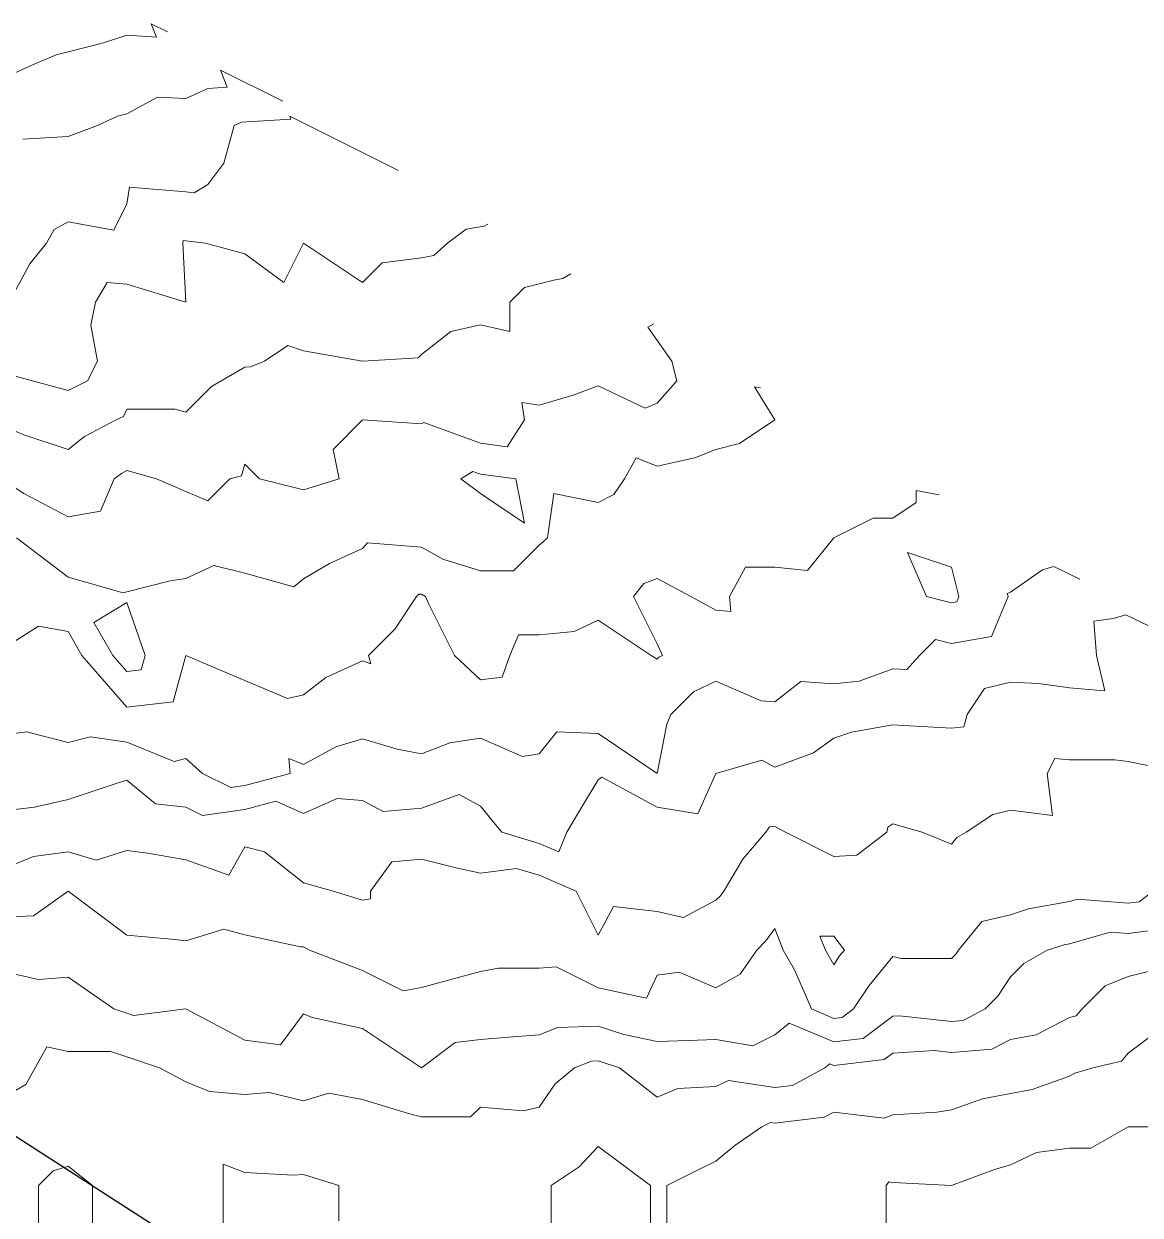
# Model space of a CAD drawing. Extents: x 532589 to 538856, y 6045658 to 6049082.
# Drawn here: x 537250.7 to 537628, y 6048514.4 to 6048917.1 of the extents above; entities that cross this region are included whole.
import ezdxf

# ---------------------------------------------------------------- set-up
doc = ezdxf.new("R2010")
doc.units = 0
doc.header["$LTSCALE"] = 5
doc.layers.add('C-TOPO-MAJR', color=7, linetype='Continuous', lineweight=15, true_color=0xd3aa5f)
doc.layers.add('C-TOPO-MINR', color=7, linetype='Continuous', lineweight=13, true_color=0xe9d5af)
doc.layers.add('F-RW', color=190, linetype='Continuous')

msp = doc.modelspace()

# ---------------------------------------------------------------- linework, layer by layer
at = {"layer": 'C-TOPO-MAJR', "color": 9, "true_color": 0xbfbfbf, "flags": 128}
for points, elevation in [([(537245.679, 6048780.382), (537250.659, 6048778.249), (537265.588, 6048773.274), (537271.188, 6048777.628), (537281.874, 6048783.229), (537284.288, 6048784.436), (537285.496, 6048786.85), (537301.782, 6048786.85), (537305.404, 6048785.885), (537314.032, 6048794.509), (537325.312, 6048801.039), (537327.305, 6048801.144), (537331.955, 6048803.137), (537339.914, 6048808.444), (537345.221, 6048806.598), (537365.129, 6048803.137), (537383.93, 6048804.244), (537385.037, 6048805.35), (537394.992, 6048813.091), (537404.946, 6048815.39), (537414.9, 6048813.091), (537414.9, 6048823.045), (537419.879, 6048828.021), (537429.83, 6048830.511), (537432.814, 6048831.011), (537435.51, 6048832.578)], 4260), ([(537245.679, 6048651.337), (537254.21, 6048652.401), (537265.588, 6048654.928), (537282.174, 6048660.457), (537285.496, 6048661.435), (537295.131, 6048653.505), (537305.404, 6048652.403), (537311.092, 6048649.558), (537325.312, 6048651.59), (537335.82, 6048654.378), (537345.221, 6048650.242), (537356.598, 6048655.248), (537365.129, 6048654.591), (537372.097, 6048650.839), (537385.037, 6048652.016), (537397.838, 6048656.671), (537404.946, 6048652.717), (537408.926, 6048647.851), (537412.182, 6048643.87), (537424.854, 6048640.103), (537431.49, 6048637.234), (537434.144, 6048643.87), (537438.125, 6048650.508), (537444.762, 6048661.565), (537446.008, 6048662.533), (537464.671, 6048652.403), (537478.4, 6048650.05), (537484.579, 6048663.779), (537500.06, 6048668.206), (537504.487, 6048665.876), (537517.503, 6048670.672), (537524.396, 6048675.725), (537530.368, 6048677.715), (537544.304, 6048680.171), (537548.04, 6048679.951), (537564.212, 6048679.005), (537568.401, 6048679.498), (537569.52, 6048683.687), (537575.362, 6048692.445), (537584.121, 6048694.634), (537593.554, 6048694.162), (537604.029, 6048692.735), (537615.973, 6048691.652), (537613.217, 6048703.595), (537612.322, 6048715.21), (537618.775, 6048716.131), (537623.126, 6048717.408), (537646.578, 6048705.937)], 4265), ([(537467.992, 6048504.512), (537467.992, 6048521.099), (537467.992, 6048524.42), (537479.05, 6048529.949), (537484.579, 6048532.714), (537490.913, 6048537.994), (537500.06, 6048544.329), (537503.064, 6048545.752), (537504.487, 6048545.536), (537521.167, 6048547.557), (537524.396, 6048549.306), (537541.458, 6048547.175), (537544.304, 6048548.314), (537559.237, 6048549.304), (537564.212, 6048550.016), (537574.688, 6048553.762), (537584.121, 6048555.528), (537591.456, 6048556.902), (537604.029, 6048561.391), (537605.84, 6048562.426), (537611.992, 6048564.237), (537621.638, 6048566.536), (537623.937, 6048569.217), (537632.471, 6048575.612)], 4270), ([(537428.838, 6048504.512), (537428.838, 6048520.436), (537428.838, 6048524.42), (537438.39, 6048530.792), (537444.762, 6048537.696), (537462.457, 6048524.42), (537462.457, 6048506.726)], 4270), ([(537255.633, 6048504.512), (537255.633, 6048514.466), (537255.633, 6048524.42), (537260.612, 6048529.396), (537265.588, 6048531.056), (537273.881, 6048524.42), (537273.881, 6048516.127), (537273.881, 6048504.512)], 4270), ([(537318.076, 6048511.748), (537318.076, 6048524.42), (537318.076, 6048531.657), (537325.312, 6048528.842), (537341.705, 6048527.936), (537345.221, 6048528.156), (537357.166, 6048524.42), (537357.166, 6048512.475)], 4270)]:
    msp.add_lwpolyline(points, dxfattribs=dict(at, elevation=elevation))
at = {"layer": 'C-TOPO-MINR', "color": 254, "true_color": 0xd9d9d9, "flags": 128}
for points, elevation in [([(537247.776, 6048900.582), (537252.318, 6048902.679), (537261.607, 6048906.659), (537265.588, 6048907.655), (537277.53, 6048910.644), (537285.496, 6048913.298), (537295.448, 6048912.634), (537293.693, 6048917.122), (537299.157, 6048914.39)], 4256), ([(537250.364, 6048878.085), (537265.588, 6048879.038), (537268.302, 6048880.055), (537275.544, 6048882.77), (537282.353, 6048885.913), (537285.496, 6048886.752), (537295.881, 6048892.293), (537305.404, 6048891.896), (537312.798, 6048895.285), (537319.392, 6048895.685), (537317.114, 6048901.508), (537338.192, 6048890.969)], 4257), ([(537245.683, 6048823.045), (537252.646, 6048835.987), (537258.345, 6048842.954), (537260.903, 6048847.638), (537265.588, 6048850.197), (537281.071, 6048847.378), (537285.496, 6048856.237), (537286.398, 6048861.959), (537305.404, 6048860.374), (537308.247, 6048860.019), (537312.866, 6048862.862), (537318.2, 6048869.975), (537321.693, 6048882.77), (537324.175, 6048883.908), (537340.915, 6048884.923), (537340.535, 6048885.894), (537377.228, 6048867.548)], 4258), ([(537245.679, 6048798.612), (537251.902, 6048796.915), (537265.588, 6048793.182), (537272.223, 6048796.501), (537275.543, 6048803.137), (537273.332, 6048815.301), (537274.879, 6048823.045), (537278.859, 6048829.682), (537285.496, 6048829.171), (537305.401, 6048823.045), (537305.404, 6048823.042), (537305.406, 6048823.044), (537305.407, 6048823.045), (537305.404, 6048823.07), (537304.357, 6048842.954), (537304.499, 6048843.858), (537305.404, 6048843.783), (537312.046, 6048842.954), (537325.312, 6048839.339), (537338.579, 6048829.687), (537345.221, 6048842.929), (537345.229, 6048842.945), (537365.129, 6048829.683), (537371.767, 6048836.316), (537385.037, 6048837.977), (537389.228, 6048838.763), (537393.887, 6048842.954), (537400.207, 6048847.692), (537406.27, 6048848.707), (537407.469, 6048849.403)], 4259), ([(537245.679, 6048761.661), (537250.657, 6048758.342), (537265.588, 6048750.44), (537276.537, 6048752.371), (537281.231, 6048763.32), (537283.631, 6048765.185), (537285.496, 6048766.163), (537295.444, 6048763.32), (537305.404, 6048759.052), (537312.872, 6048755.852), (537320.329, 6048763.32), (537324.262, 6048764.37), (537325.312, 6048768.303), (537330.296, 6048763.32), (537345.221, 6048759.586), (537348.066, 6048760.475), (537357.176, 6048763.32), (537355.184, 6048773.265), (537365.117, 6048783.229), (537365.128, 6048783.23), (537365.129, 6048783.23), (537365.153, 6048783.229), (537385.037, 6048781.902), (537385.867, 6048782.399), (537404.946, 6048775.369), (537413.995, 6048774.179), (537419.877, 6048783.229), (537418.998, 6048789.085), (537424.854, 6048788.205), (537436.34, 6048791.651), (537444.762, 6048794.754), (537460.694, 6048787.205), (537464.671, 6048788.913), (537471.305, 6048796.502), (537469.647, 6048803.137), (537461.607, 6048814.623), (537463.551, 6048815.753)], 4261), ([(537248.166, 6048743.412), (537265.588, 6048730.138), (537284.172, 6048724.828), (537285.496, 6048725.158), (537300.096, 6048728.812), (537305.404, 6048729.629), (537314.835, 6048733.982), (537325.312, 6048731.467), (537341.903, 6048726.821), (537345.221, 6048729.476), (537353.93, 6048734.703), (537365.129, 6048739.793), (537366.86, 6048741.681), (537385.037, 6048740.225), (537392.28, 6048736.169), (537404.946, 6048732.211), (537416.146, 6048732.211), (537424.854, 6048740.926), (537426.18, 6048742.086), (537427.694, 6048743.412), (537429.829, 6048758.345), (537444.762, 6048755.357), (537450.072, 6048758.01), (537453.611, 6048763.32), (537457.56, 6048770.431), (537464.671, 6048767.648), (537477.47, 6048770.43), (537484.579, 6048773.274), (537492.543, 6048775.264), (537504.483, 6048783.229), (537504.478, 6048783.238), (537497.567, 6048794.478), (537499.668, 6048794.084)], 4262), ([(537416.891, 6048763.32), (537404.946, 6048764.892), (537402.458, 6048765.808), (537398.309, 6048763.32), (537404.946, 6048758.344), (537419.882, 6048748.384), (537416.891, 6048763.32)], 4262), ([(537245.679, 6048707.215), (537255.633, 6048713.55), (537265.588, 6048711.739), (537270.303, 6048703.595), (537285.496, 6048686.101), (537301.1, 6048687.991), (537305.404, 6048703.589), (537305.409, 6048703.591), (537325.312, 6048695.215), (537339.79, 6048689.118), (537345.221, 6048690.322), (537352.688, 6048696.129), (537365.129, 6048701.79), (537367.968, 6048700.757), (537367.115, 6048703.595), (537376.079, 6048712.554), (537383.381, 6048723.504), (537384.173, 6048724.368), (537385.037, 6048724.299), (537386.457, 6048723.504), (537387.524, 6048721.017), (537396.238, 6048703.595), (537404.946, 6048695.4), (537412.28, 6048696.261), (537414.899, 6048703.595), (537417.888, 6048710.561), (537424.854, 6048710.561), (537436.619, 6048711.739), (537444.762, 6048715.539), (537462.685, 6048703.595), (537464.671, 6048702.427), (537465.255, 6048703.011), (537466.476, 6048703.595), (537464.671, 6048707.567), (537456.707, 6048723.504), (537460.245, 6048727.929), (537464.671, 6048729.631), (537476.05, 6048723.504), (537484.579, 6048718.911), (537489.555, 6048718.528), (537489.172, 6048723.504), (537494.533, 6048733.458), (537504.487, 6048733.458), (537515.548, 6048732.351), (537524.396, 6048743.406), (537524.408, 6048743.4), (537524.444, 6048743.412), (537537.671, 6048750.045), (537544.304, 6048750.045), (537552.263, 6048755.362), (537552.263, 6048759.341), (537559.993, 6048757.889)], 4263), ([(537565.969, 6048721.747), (537566.7, 6048723.504), (537564.212, 6048733.456), (537549.277, 6048738.439), (537555.683, 6048723.504), (537564.212, 6048721.444), (537565.969, 6048721.747)], 4263), ([(537245.679, 6048677.052), (537251.535, 6048677.831), (537265.588, 6048674.165), (537273.139, 6048676.135), (537285.496, 6048674.318), (537301.42, 6048667.763), (537305.404, 6048668.758), (537311.095, 6048663.779), (537320.573, 6048659.039), (537325.312, 6048659.716), (537340.624, 6048663.779), (537340.241, 6048668.759), (537345.221, 6048666.766), (537356.138, 6048672.77), (537365.129, 6048675.393), (537376.84, 6048671.976), (537385.037, 6048670.414), (537394.649, 6048674.076), (537404.946, 6048675.725), (537419.163, 6048669.47), (537424.854, 6048670.416), (537430.755, 6048677.786), (537444.762, 6048677.289), (537464.669, 6048663.779), (537464.671, 6048663.778), (537464.672, 6048663.778), (537464.672, 6048663.779), (537467.988, 6048680.37), (537469.354, 6048683.687), (537476.967, 6048691.299), (537484.579, 6048694.94), (537499.891, 6048688.284), (537504.487, 6048687.955), (537513.247, 6048694.836), (537524.396, 6048694.009), (537533.024, 6048694.967), (537544.304, 6048699.07), (537549.044, 6048698.856), (537553.354, 6048703.595), (537558.783, 6048709.024), (537564.212, 6048707.714), (537577.681, 6048710.035), (537583.291, 6048723.504), (537583.015, 6048724.609), (537584.121, 6048725.035), (537594.979, 6048732.554), (537598.748, 6048733.66), (537607.543, 6048729.358)], 4264), ([(537290.339, 6048698.753), (537291.675, 6048703.595), (537285.496, 6048721.518), (537274.295, 6048714.796), (537280.781, 6048703.595), (537285.496, 6048698.166), (537290.339, 6048698.753)], 4262), ([(537245.679, 6048632.256), (537253.876, 6048635.673), (537265.588, 6048637.234), (537275.069, 6048634.389), (537285.496, 6048637.651), (537292.605, 6048636.761), (537305.404, 6048634.5), (537319.886, 6048629.389), (537325.312, 6048638.892), (537331.954, 6048637.229), (537345.221, 6048626.803), (537355.166, 6048623.962), (537365.129, 6048620.898), (537367.784, 6048621.307), (537367.784, 6048623.962), (537375.082, 6048633.917), (537385.037, 6048634.748), (537397.201, 6048631.707), (537404.946, 6048630.022), (537417.198, 6048631.618), (537424.854, 6048629.342), (537437.297, 6048623.962), (537444.762, 6048609.026), (537449.955, 6048618.769), (537464.671, 6048617.07), (537473.63, 6048615.002), (537484.579, 6048620.898), (537486.111, 6048622.43), (537487.234, 6048623.962), (537493.702, 6048634.748), (537501.428, 6048643.87), (537502.68, 6048645.678), (537504.487, 6048645.859), (537508.102, 6048643.87), (537524.396, 6048635.726), (537532.186, 6048636.08), (537542.31, 6048643.87), (537542.641, 6048645.533), (537544.304, 6048646.72), (537554.27, 6048643.87), (537564.212, 6048639.889), (537566.022, 6048642.061), (537569.191, 6048643.87), (537578.151, 6048649.84), (537584.121, 6048651.335), (537598.345, 6048649.554), (537596.564, 6048663.779), (537599.055, 6048668.753), (537604.029, 6048668.37), (537619.346, 6048668.37), (537623.937, 6048667.759), (537643.844, 6048663.781)], 4266), ([(537245.679, 6048615.307), (537253.976, 6048615.666), (537265.583, 6048623.962), (537265.586, 6048623.963), (537265.588, 6048623.964), (537265.593, 6048623.962), (537285.496, 6048609.03), (537301.787, 6048607.671), (537305.404, 6048607.114), (537318.285, 6048611.081), (537325.312, 6048609.248), (537344.118, 6048605.157), (537345.221, 6048605.099), (537347.207, 6048604.054), (537365.129, 6048597.162), (537378.912, 6048590.271), (537385.037, 6048591.386), (537394.992, 6048594.099), (537404.946, 6048596.811), (537411.073, 6048597.926), (537424.854, 6048597.926), (537430.544, 6048598.364), (537444.762, 6048591.255), (537461.051, 6048587.765), (537464.671, 6048595.521), (537472.136, 6048596.588), (537484.579, 6048591.256), (537492.722, 6048595.91), (537498.362, 6048604.054), (537501.425, 6048607.117), (537504.487, 6048611.294), (537507.331, 6048604.054), (537511.124, 6048597.417), (537516.813, 6048584.145), (537524.396, 6048580.96), (537527.24, 6048581.302), (537531.031, 6048584.145), (537536.341, 6048592.108), (537544.304, 6048601.842), (537547.147, 6048601.211), (537564.212, 6048601.211), (537565.634, 6048602.632), (537566.554, 6048604.054), (537574.488, 6048613.686), (537584.121, 6048615.998), (537590.154, 6048617.929), (537604.029, 6048620.406), (537606.795, 6048621.196), (537623.937, 6048619.879), (537627.557, 6048620.343), (537632.319, 6048623.962)], 4267), ([(537245.679, 6048596.314), (537255.632, 6048594.1), (537265.588, 6048594.862), (537281.074, 6048584.145), (537285.496, 6048582.672), (537287.706, 6048581.935), (537305.404, 6048584.142), (537305.407, 6048584.142), (537325.312, 6048573.569), (537337.399, 6048572.059), (537345.221, 6048582.491), (537348.059, 6048581.307), (537365.129, 6048577.508), (537385.029, 6048564.237), (537385.037, 6048564.235), (537385.039, 6048564.235), (537385.042, 6048564.237), (537396.415, 6048572.768), (537404.946, 6048573.791), (537414.533, 6048574.558), (537424.854, 6048575.385), (537431.111, 6048577.889), (537444.762, 6048578.29), (537453.419, 6048575.489), (537464.671, 6048573.161), (537475.289, 6048573.527), (537484.579, 6048573.848), (537497.021, 6048571.703), (537504.487, 6048575.438), (537509.291, 6048579.342), (537524.396, 6048572.997), (537534.35, 6048574.191), (537544.304, 6048581.657), (537546.646, 6048581.803), (537564.212, 6048579.955), (537568.096, 6048580.261), (537575.59, 6048584.145), (537579.856, 6048588.41), (537584.121, 6048595.001), (537588.646, 6048599.529), (537596.564, 6048604.054), (537602.219, 6048605.864), (537604.029, 6048606.187), (537617.854, 6048610.137), (537623.937, 6048609.67), (537636.606, 6048611.293)], 4268), ([(537526.388, 6048602.062), (537528.017, 6048604.054), (537524.396, 6048608.74), (537519.709, 6048608.74), (537521.55, 6048604.054), (537524.396, 6048599.074), (537526.388, 6048602.062)], 4266), ([(537245.679, 6048555.388), (537251.365, 6048558.551), (537254.529, 6048564.237), (537258.479, 6048571.346), (537265.588, 6048569.765), (537279.968, 6048569.765), (537285.496, 6048567.923), (537296.555, 6048564.237), (537305.404, 6048559.553), (537313.368, 6048556.274), (537325.312, 6048555.187), (537333.608, 6048555.942), (537345.221, 6048553.039), (537353.752, 6048555.705), (537365.129, 6048553.516), (537380.612, 6048548.754), (537385.037, 6048547.648), (537401.626, 6048547.648), (537404.946, 6048550.966), (537419.424, 6048549.759), (537424.854, 6048550.967), (537430.284, 6048558.807), (537436.797, 6048564.237), (537442.486, 6048566.514), (537444.762, 6048566.581), (537452.004, 6048564.237), (537464.671, 6048554.281), (537471.64, 6048557.268), (537484.579, 6048557.949), (537488.845, 6048559.971), (537504.487, 6048557.601), (537510.406, 6048558.318), (537521.332, 6048564.237), (537523.022, 6048565.611), (537524.396, 6048565.034), (537541.46, 6048567.081), (537544.304, 6048569.214), (537558.356, 6048570.093), (537564.212, 6048569.477), (537577.808, 6048570.549), (537584.121, 6048573.821), (537592.832, 6048575.434), (537604.029, 6048581.303), (537606.325, 6048581.85), (537608.294, 6048584.145), (537616.117, 6048591.965), (537623.937, 6048595.095), (537631.103, 6048596.888)], 4269), ([(537542.088, 6048506.728), (537542.088, 6048524.42), (537542.974, 6048525.75), (537544.304, 6048525.529), (537564.211, 6048524.422), (537564.212, 6048524.422), (537578.691, 6048529.85), (537584.121, 6048531.449), (537592.878, 6048535.571), (537604.029, 6048537.09), (537611.268, 6048537.09), (537623.934, 6048544.329), (537623.936, 6048544.33), (537623.937, 6048544.33), (537643.844, 6048544.33)], 4271)]:
    msp.add_lwpolyline(points, dxfattribs=dict(at, elevation=elevation))
at = {"layer": 'F-RW', "flags": 128}
msp.add_lwpolyline([(538856.362, 6047048.307), (538772.278, 6047093.08), (538094.885, 6047487.184), (537971.291, 6047551.077), (537421, 6047401.782), (536986.543, 6047650.81), (536968.488, 6047996.965), (537298.379, 6048508.415), (537214.43, 6048562.563), (536867.045, 6048023.992), (536889.617, 6047591.222), (537407.222, 6047294.535), (537959.939, 6047444.488), (538809.946, 6046961.139)], dxfattribs=at)

doc.saveas('drawing.dxf')
